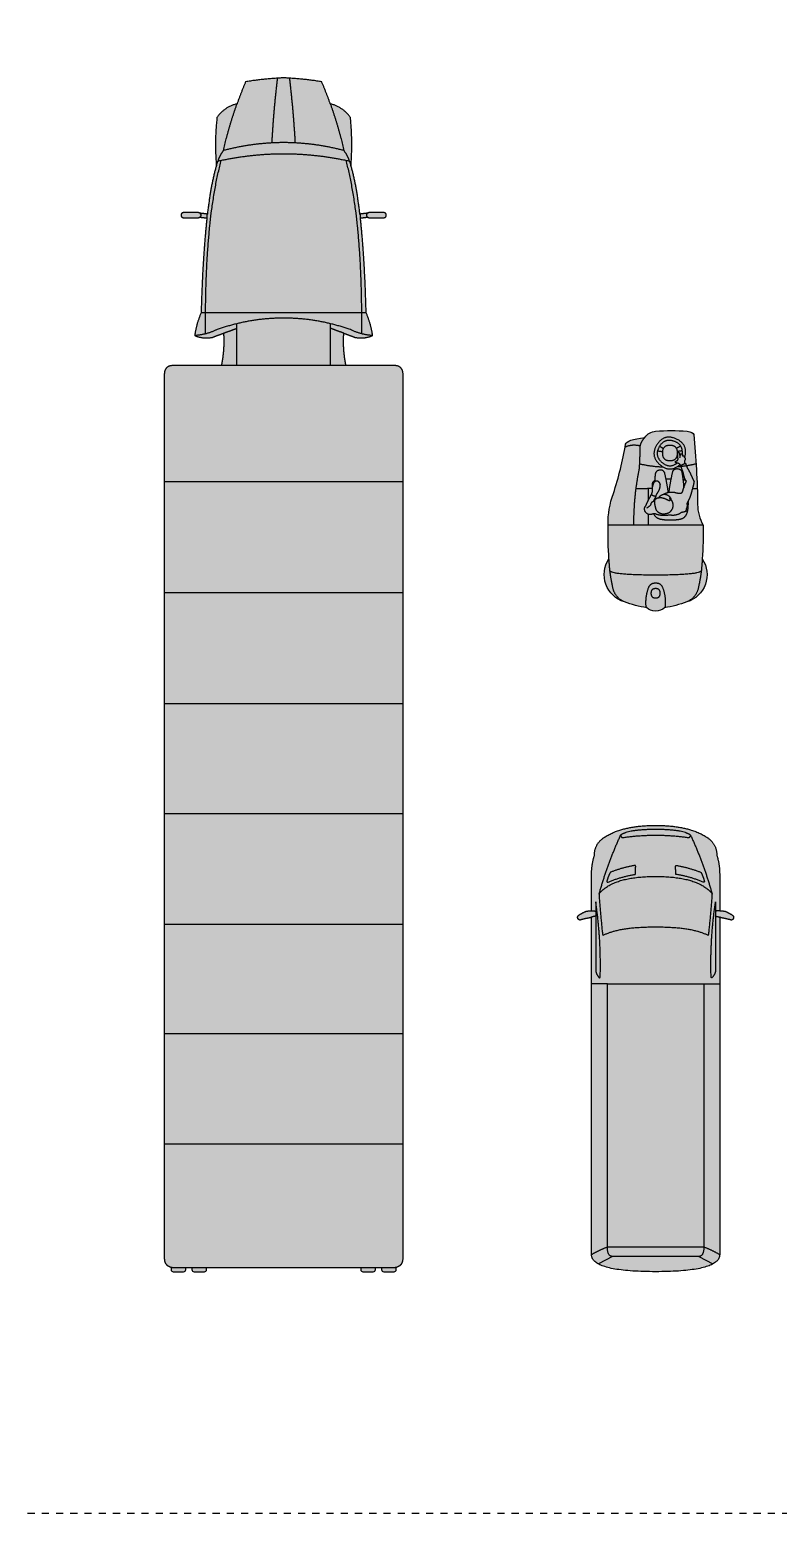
# Model space of a CAD drawing. Header units: metres. Extents: x -17 to 580, y -130 to 19.
# Drawn here: x 298.68 to 309.2, y -57.03 to -36.19 of the extents above; entities that cross this region are included whole.
import ezdxf

# ---------------------------------------------------------------- set-up
doc = ezdxf.new("R2010")
doc.units = ezdxf.units.M
for name, pattern in [('Dash Line_3', [0.002905, 0.001937, -0.000968375]), ('Style Black Lines_4', [0]), ('Style Border  Fill_3', [0])]:
    doc.linetypes.add(name, pattern=pattern)
for name, color, linetype, true_color in [('Furniture', 7, 'Continuous', 0x7a8bf7), ('Imported blocks', 7, 'Continuous', 0x7a8bf7), ('Page Layout', 7, 'Continuous', 0xe0e0e0)]:
    doc.layers.add(name, color=color, linetype=linetype, true_color=true_color)

# ---------------------------------------------------------------- blocks, each defined once
blk = doc.blocks.new('Cargo truck S')
at = {"layer": 'Imported blocks', "transparency": 33554483}
h = blk.add_hatch(color=256, dxfattribs=at)
edge = h.paths.add_edge_path(flags=0)
edge.add_spline(control_points=[(6.826, 0.306), (6.826, 0.208), (6.921, 0.184)], knot_values=[0, 0, 0, 1, 1, 1], degree=2, periodic=0)
edge.add_line((6.921, 0.184), (6.921, 0.151))
edge.add_arc((6.952, 0.151), 0.0313, 180, 270)
edge.add_line((6.952, 0.12), (7.096, 0.12))
edge.add_arc((7.096, 0.151), 0.0313, 270, 360)
edge.add_line((7.127, 0.151), (7.127, 0.18))
edge.add_line((7.127, 0.18), (7.214, 0.18))
edge.add_line((7.214, 0.18), (7.214, 0.151))
edge.add_arc((7.245, 0.151), 0.0313, 180, 270)
edge.add_line((7.245, 0.12), (7.389, 0.12))
edge.add_arc((7.389, 0.151), 0.0313, 270, 360)
edge.add_line((7.421, 0.151), (7.421, 0.18))
edge.add_line((7.421, 0.18), (9.585, 0.18))
edge.add_line((9.585, 0.18), (9.585, 0.151))
edge.add_arc((9.616, 0.151), 0.0313, 180, 270)
edge.add_line((9.616, 0.12), (9.76, 0.12))
edge.add_arc((9.76, 0.151), 0.0313, 270, 360)
edge.add_line((9.792, 0.151), (9.792, 0.18))
edge.add_line((9.792, 0.18), (9.878, 0.18))
edge.add_line((9.878, 0.18), (9.878, 0.151))
edge.add_arc((9.909, 0.151), 0.0313, 180, 270)
edge.add_line((9.909, 0.12), (10.053, 0.12))
edge.add_arc((10.053, 0.151), 0.0313, 270, 360)
edge.add_line((10.085, 0.151), (10.085, 0.184))
edge.add_spline(control_points=[(10.085, 0.184), (10.18, 0.208), (10.18, 0.306)], knot_values=[0, 0, 0, 1, 1, 1], degree=2, periodic=0)
edge.add_spline(control_points=[(10.18, 0.306), (10.18, 6.513), (10.18, 12.72)], knot_values=[0, 0, 0, 1, 1, 1], degree=2, periodic=0)
edge.add_spline(control_points=[(10.18, 12.72), (10.18, 12.846), (10.054, 12.846)], knot_values=[0, 0, 0, 1, 1, 1], degree=2, periodic=0)
edge.add_spline(control_points=[(10.054, 12.846), (9.716, 12.846), (9.379, 12.846)], knot_values=[0, 0, 0, 1, 1, 1], degree=2, periodic=0)
edge.add_spline(control_points=[(9.379, 12.846), (9.332, 13.071), (9.348, 13.3)], knot_values=[0, 0, 0, 1, 1, 1], degree=2, periodic=0)
edge.add_spline(control_points=[(9.348, 13.3), (9.425, 13.272), (9.503, 13.242)], knot_values=[0, 0, 0, 1, 1, 1], degree=2, periodic=0)
edge.add_spline(control_points=[(9.503, 13.242), (9.632, 13.216), (9.753, 13.268)], knot_values=[0, 0, 0, 1, 1, 1], degree=2, periodic=0)
edge.add_spline(control_points=[(9.753, 13.268), (9.729, 13.433), (9.662, 13.586)], knot_values=[0, 0, 0, 1, 1, 1], degree=2, periodic=0)
edge.add_spline(control_points=[(9.662, 13.586), (9.64, 14.383), (9.581, 14.919)], knot_values=[0, 0, 0, 1, 1, 1], degree=2, periodic=0)
edge.add_spline(control_points=[(9.581, 14.919), (9.631, 14.924), (9.682, 14.93)], knot_values=[0, 0, 0, 1, 1, 1], degree=2, periodic=0)
edge.add_spline(control_points=[(9.682, 14.93), (9.696, 14.921), (9.715, 14.921)], knot_values=[0, 0, 0, 1, 1, 1], degree=2, periodic=0)
edge.add_line((9.715, 14.921), (9.896, 14.921))
edge.add_spline(control_points=[(9.896, 14.921), (9.945, 14.921), (9.945, 14.958)], knot_values=[0, 0, 0, 1, 1, 1], degree=2, periodic=0)
edge.add_spline(control_points=[(9.945, 14.958), (9.945, 14.995), (9.896, 14.995)], knot_values=[0, 0, 0, 1, 1, 1], degree=2, periodic=0)
edge.add_spline(control_points=[(9.896, 14.995), (9.805, 14.995), (9.715, 14.995)], knot_values=[0, 0, 0, 1, 1, 1], degree=2, periodic=0)
edge.add_spline(control_points=[(9.715, 14.995), (9.696, 14.995), (9.682, 14.986)], knot_values=[0, 0, 0, 1, 1, 1], degree=2, periodic=0)
edge.add_spline(control_points=[(9.682, 14.986), (9.628, 14.98), (9.574, 14.973)], knot_values=[0, 0, 0, 1, 1, 1], degree=2, periodic=0)
edge.add_spline(control_points=[(9.574, 14.973), (9.524, 15.402), (9.448, 15.652)], knot_values=[0, 0, 0, 1, 1, 1], degree=2, periodic=0)
edge.add_spline(control_points=[(9.448, 15.652), (9.476, 15.992), (9.44, 16.331)], knot_values=[0, 0, 0, 1, 1, 1], degree=2, periodic=0)
edge.add_spline(control_points=[(9.44, 16.331), (9.334, 16.478), (9.158, 16.522)], knot_values=[0, 0, 0, 1, 1, 1], degree=2, periodic=0)
edge.add_spline(control_points=[(9.158, 16.522), (9.102, 16.678), (9.037, 16.832)], knot_values=[0, 0, 0, 1, 1, 1], degree=2, periodic=0)
edge.add_spline(control_points=[(9.037, 16.832), (8.772, 16.875), (8.503, 16.886)], knot_values=[0, 0, 0, 1, 1, 1], degree=2, periodic=0)
edge.add_spline(control_points=[(8.503, 16.886), (8.234, 16.875), (7.968, 16.832)], knot_values=[0, 0, 0, 1, 1, 1], degree=2, periodic=0)
edge.add_spline(control_points=[(7.968, 16.832), (7.904, 16.678), (7.848, 16.522)], knot_values=[0, 0, 0, 1, 1, 1], degree=2, periodic=0)
edge.add_spline(control_points=[(7.848, 16.522), (7.671, 16.478), (7.566, 16.331)], knot_values=[0, 0, 0, 1, 1, 1], degree=2, periodic=0)
edge.add_spline(control_points=[(7.566, 16.331), (7.529, 15.992), (7.557, 15.652)], knot_values=[0, 0, 0, 1, 1, 1], degree=2, periodic=0)
edge.add_spline(control_points=[(7.557, 15.652), (7.482, 15.402), (7.431, 14.973)], knot_values=[0, 0, 0, 1, 1, 1], degree=2, periodic=0)
edge.add_spline(control_points=[(7.431, 14.973), (7.377, 14.98), (7.323, 14.986)], knot_values=[0, 0, 0, 1, 1, 1], degree=2, periodic=0)
edge.add_spline(control_points=[(7.323, 14.986), (7.309, 14.995), (7.291, 14.995)], knot_values=[0, 0, 0, 1, 1, 1], degree=2, periodic=0)
edge.add_spline(control_points=[(7.291, 14.995), (7.2, 14.995), (7.11, 14.995)], knot_values=[0, 0, 0, 1, 1, 1], degree=2, periodic=0)
edge.add_spline(control_points=[(7.11, 14.995), (7.061, 14.995), (7.061, 14.958)], knot_values=[0, 0, 0, 1, 1, 1], degree=2, periodic=0)
edge.add_spline(control_points=[(7.061, 14.958), (7.061, 14.921), (7.11, 14.921)], knot_values=[0, 0, 0, 1, 1, 1], degree=2, periodic=0)
edge.add_spline(control_points=[(7.11, 14.921), (7.2, 14.921), (7.291, 14.921)], knot_values=[0, 0, 0, 1, 1, 1], degree=2, periodic=0)
edge.add_spline(control_points=[(7.291, 14.921), (7.309, 14.921), (7.323, 14.93)], knot_values=[0, 0, 0, 1, 1, 1], degree=2, periodic=0)
edge.add_spline(control_points=[(7.323, 14.93), (7.374, 14.924), (7.425, 14.919)], knot_values=[0, 0, 0, 1, 1, 1], degree=2, periodic=0)
edge.add_spline(control_points=[(7.425, 14.919), (7.365, 14.383), (7.343, 13.586)], knot_values=[0, 0, 0, 1, 1, 1], degree=2, periodic=0)
edge.add_spline(control_points=[(7.343, 13.586), (7.276, 13.433), (7.253, 13.268)], knot_values=[0, 0, 0, 1, 1, 1], degree=2, periodic=0)
edge.add_spline(control_points=[(7.253, 13.268), (7.374, 13.216), (7.503, 13.242)], knot_values=[0, 0, 0, 1, 1, 1], degree=2, periodic=0)
edge.add_spline(control_points=[(7.503, 13.242), (7.58, 13.272), (7.658, 13.3)], knot_values=[0, 0, 0, 1, 1, 1], degree=2, periodic=0)
edge.add_spline(control_points=[(7.658, 13.3), (7.673, 13.071), (7.627, 12.846)], knot_values=[0, 0, 0, 1, 1, 1], degree=2, periodic=0)
edge.add_spline(control_points=[(7.627, 12.846), (7.289, 12.846), (6.952, 12.846)], knot_values=[0, 0, 0, 1, 1, 1], degree=2, periodic=0)
edge.add_spline(control_points=[(6.952, 12.846), (6.826, 12.846), (6.826, 12.72)], knot_values=[0, 0, 0, 1, 1, 1], degree=2, periodic=0)
edge.add_spline(control_points=[(6.826, 12.72), (6.826, 6.513), (6.826, 0.306)], knot_values=[0, 0, 0, 1, 1, 1], degree=2, periodic=0)
at = {"layer": 'Imported blocks', "linetype": 'Style Border  Fill_3'}
blk.add_lwpolyline([(9.715, 14.921), (9.896, 14.921)], dxfattribs=at)
at = {"layer": 'Imported blocks', "linetype": 'Style Black Lines_4'}
for points in [[(7.845, 12.846), (7.845, 13.434)], [(9.16, 12.846), (9.16, 13.434)]]:
    blk.add_lwpolyline(points, dxfattribs=at)
at = {"layer": 'Imported blocks', "linetype": 'Style Border  Fill_3'}
blk.add_lwpolyline([(6.921, 0.184), (6.921, 0.151, 0.414214), (6.952, 0.12), (7.096, 0.12, 0.414214), (7.127, 0.151), (7.127, 0.18), (7.214, 0.18), (7.214, 0.151, 0.414214), (7.245, 0.12), (7.389, 0.12, 0.414214), (7.421, 0.151), (7.421, 0.18), (9.585, 0.18), (9.585, 0.151, 0.414214), (9.616, 0.12), (9.76, 0.12, 0.414214), (9.792, 0.151), (9.792, 0.18), (9.878, 0.18), (9.878, 0.151, 0.414214), (9.909, 0.12), (10.053, 0.12, 0.414214), (10.085, 0.151), (10.085, 0.184)], format="xyb", dxfattribs=at)
at = {"layer": 'Imported blocks'}
for points in [[(8.503, 16.886), (8.234, 16.875), (7.968, 16.832)], [(8.339, 15.972), (8.364, 16.428), (8.418, 16.881)], [(9.037, 16.832), (8.772, 16.875), (8.503, 16.886)], [(8.667, 15.972), (8.642, 16.428), (8.587, 16.881)], [(7.968, 16.832), (7.904, 16.678), (7.848, 16.522)], [(9.158, 16.522), (9.102, 16.678), (9.037, 16.832)], [(7.848, 16.522), (7.671, 16.478), (7.566, 16.331)], [(7.656, 15.866), (7.733, 16.199), (7.848, 16.522)], [(9.44, 16.331), (9.334, 16.478), (9.158, 16.522)], [(9.158, 16.522), (9.273, 16.199), (9.349, 15.866)], [(7.566, 16.331), (7.529, 15.992), (7.557, 15.652)], [(9.448, 15.652), (9.476, 15.992), (9.44, 16.331)], [(7.656, 15.866), (7.605, 15.798), (7.579, 15.718)], [(8.503, 15.977), (8.073, 15.975), (7.656, 15.866)], [(9.349, 15.866), (8.933, 15.975), (8.503, 15.977)], [(9.427, 15.718), (9.4, 15.798), (9.349, 15.866)], [(7.406, 13.291), (7.391, 14.847), (7.626, 15.728)], [(7.557, 15.652), (7.482, 15.402), (7.431, 14.973)], [(7.557, 15.652), (7.568, 15.687), (7.579, 15.718)], [(7.579, 15.718), (8.035, 15.82), (8.503, 15.821)], [(8.503, 15.821), (8.97, 15.82), (9.427, 15.718)], [(9.599, 13.291), (9.615, 14.847), (9.38, 15.728)], [(9.427, 15.718), (9.438, 15.687), (9.448, 15.652)], [(9.574, 14.973), (9.524, 15.402), (9.448, 15.652)], [(7.11, 14.995), (7.061, 14.995), (7.061, 14.958)], [(7.061, 14.958), (7.061, 14.921), (7.11, 14.921)], [(7.291, 14.995), (7.2, 14.995), (7.11, 14.995)], [(7.11, 14.921), (7.2, 14.921), (7.291, 14.921)], [(7.323, 14.986), (7.309, 14.995), (7.291, 14.995)], [(7.291, 14.921), (7.309, 14.921), (7.323, 14.93)], [(7.323, 14.986), (7.34, 14.975), (7.34, 14.958)], [(7.431, 14.973), (7.377, 14.98), (7.323, 14.986)], [(7.34, 14.958), (7.34, 14.941), (7.323, 14.93)], [(7.323, 14.93), (7.374, 14.924), (7.425, 14.919)], [(7.425, 14.919), (7.365, 14.383), (7.343, 13.586)], [(7.425, 14.919), (7.428, 14.946), (7.431, 14.973)], [(9.682, 14.986), (9.628, 14.98), (9.574, 14.973)], [(9.574, 14.973), (9.578, 14.946), (9.581, 14.919)], [(9.581, 14.919), (9.631, 14.924), (9.682, 14.93)], [(9.662, 13.586), (9.64, 14.383), (9.581, 14.919)], [(9.682, 14.986), (9.665, 14.975), (9.665, 14.958)], [(9.665, 14.958), (9.665, 14.941), (9.682, 14.93)], [(9.715, 14.995), (9.696, 14.995), (9.682, 14.986)], [(9.682, 14.93), (9.696, 14.921), (9.715, 14.921)], [(9.896, 14.995), (9.805, 14.995), (9.715, 14.995)], [(9.945, 14.958), (9.945, 14.995), (9.896, 14.995)], [(9.896, 14.921), (9.945, 14.921), (9.945, 14.958)], [(7.343, 13.586), (7.276, 13.433), (7.253, 13.268)], [(9.662, 13.586), (8.503, 13.586), (7.343, 13.586)], [(9.753, 13.268), (9.729, 13.433), (9.662, 13.586)], [(7.552, 13.345), (7.41, 13.276), (7.253, 13.268)], [(8.503, 13.512), (8.013, 13.512), (7.552, 13.345)], [(7.658, 13.3), (7.735, 13.329), (7.813, 13.357)], [(7.813, 13.357), (7.829, 13.363), (7.845, 13.369)], [(9.454, 13.345), (8.993, 13.512), (8.503, 13.512)], [(9.192, 13.357), (9.176, 13.363), (9.16, 13.369)], [(9.348, 13.3), (9.27, 13.329), (9.192, 13.357)], [(9.753, 13.268), (9.595, 13.276), (9.454, 13.345)], [(7.253, 13.268), (7.374, 13.216), (7.503, 13.242)], [(7.503, 13.242), (7.58, 13.272), (7.658, 13.3)], [(7.658, 13.3), (7.673, 13.071), (7.627, 12.846)], [(9.379, 12.846), (9.332, 13.071), (9.348, 13.3)], [(9.348, 13.3), (9.425, 13.272), (9.503, 13.242)], [(9.503, 13.242), (9.632, 13.216), (9.753, 13.268)], [(6.952, 12.846), (6.826, 12.846), (6.826, 12.72)], [(6.826, 12.72), (6.826, 6.513), (6.826, 0.306)], [(7.627, 12.846), (7.289, 12.846), (6.952, 12.846)], [(9.379, 12.846), (8.503, 12.846), (7.627, 12.846)], [(10.054, 12.846), (9.716, 12.846), (9.379, 12.846)], [(10.18, 12.72), (10.18, 12.846), (10.054, 12.846)], [(10.18, 0.306), (10.18, 6.513), (10.18, 12.72)], [(6.826, 11.217), (8.503, 11.217), (10.18, 11.217)], [(6.826, 9.659), (8.503, 9.659), (10.18, 9.659)], [(10.18, 8.094), (8.503, 8.094), (6.826, 8.094)], [(10.18, 6.549), (8.503, 6.549), (6.826, 6.549)], [(10.18, 4.998), (8.503, 4.998), (6.826, 4.998)], [(10.18, 3.46), (8.503, 3.46), (6.826, 3.46)], [(10.18, 1.909), (8.503, 1.909), (6.826, 1.909)], [(6.826, 0.306), (6.826, 0.208), (6.921, 0.184)], [(10.085, 0.184), (10.18, 0.208), (10.18, 0.306)], [(6.921, 0.184), (6.936, 0.18), (6.952, 0.18)], [(6.952, 0.18), (7.04, 0.18), (7.127, 0.18)], [(7.214, 0.18), (7.317, 0.18), (7.421, 0.18)], [(9.585, 0.18), (9.688, 0.18), (9.792, 0.18)], [(9.878, 0.18), (9.966, 0.18), (10.054, 0.18)], [(10.054, 0.18), (10.069, 0.18), (10.085, 0.184)]]:
    blk.add_open_spline(points, degree=2, dxfattribs=at)
blk = doc.blocks.new('Store keeper')
at = {"layer": 'Imported blocks', "transparency": 33554483}
h = blk.add_hatch(color=256, dxfattribs=at)
edge = h.paths.add_edge_path(flags=0)
edge.add_spline(control_points=[(0.249, 1.826), (0.286, 1.949), (0.375, 2.042), (0.496, 2.086)], knot_values=[0, 0, 0, 0, 1, 1, 1, 1], degree=3, periodic=0)
edge.add_spline(control_points=[(0.496, 2.086), (0.616, 2.129), (0.744, 2.114), (0.851, 2.043)], knot_values=[0, 0, 0, 0, 1, 1, 1, 1], degree=3, periodic=0)
edge.add_spline(control_points=[(0.851, 2.043), (1.009, 2.054), (1.168, 2.058), (1.327, 2.055)], knot_values=[0, 0, 0, 0, 1, 1, 1, 1], degree=3, periodic=0)
edge.add_spline(control_points=[(1.327, 2.055), (1.479, 2.058), (1.629, 2.033), (1.771, 1.981)], knot_values=[0, 0, 0, 0, 1, 1, 1, 1], degree=3, periodic=0)
edge.add_spline(control_points=[(1.771, 1.981), (1.997, 1.906), (2.228, 1.849), (2.463, 1.81)], knot_values=[0, 0, 0, 0, 1, 1, 1, 1], degree=3, periodic=0)
edge.add_spline(control_points=[(2.463, 1.81), (2.505, 1.802), (2.537, 1.709), (2.558, 1.537)], knot_values=[0, 0, 0, 0, 1, 1, 1, 1], degree=3, periodic=0)
edge.add_spline(control_points=[(2.558, 1.537), (2.61, 1.503), (2.641, 1.449), (2.644, 1.387)], knot_values=[0, 0, 0, 0, 1, 1, 1, 1], degree=3, periodic=0)
edge.add_spline(control_points=[(2.644, 1.387), (2.659, 1.24), (2.659, 1.093), (2.644, 0.946)], knot_values=[0, 0, 0, 0, 1, 1, 1, 1], degree=3, periodic=0)
edge.add_spline(control_points=[(2.644, 0.946), (2.637, 0.891), (2.622, 0.859), (2.6, 0.853)], knot_values=[0, 0, 0, 0, 1, 1, 1, 1], degree=3, periodic=0)
edge.add_spline(control_points=[(2.6, 0.853), (2.273, 0.821), (1.944, 0.802), (1.615, 0.797)], knot_values=[0, 0, 0, 0, 1, 1, 1, 1], degree=3, periodic=0)
edge.add_spline(control_points=[(1.615, 0.797), (1.513, 0.798), (1.415, 0.771), (1.327, 0.719)], knot_values=[0, 0, 0, 0, 1, 1, 1, 1], degree=3, periodic=0)
edge.add_spline(control_points=[(1.327, 0.719), (1.168, 0.717), (1.009, 0.721), (0.851, 0.732)], knot_values=[0, 0, 0, 0, 1, 1, 1, 1], degree=3, periodic=0)
edge.add_spline(control_points=[(0.851, 0.732), (0.744, 0.661), (0.616, 0.645), (0.496, 0.689)], knot_values=[0, 0, 0, 0, 1, 1, 1, 1], degree=3, periodic=0)
edge.add_spline(control_points=[(0.496, 0.689), (0.375, 0.733), (0.286, 0.826), (0.249, 0.949)], knot_values=[0, 0, 0, 0, 1, 1, 1, 1], degree=3, periodic=0)
edge.add_spline(control_points=[(0.249, 0.949), (0.21, 1.05), (0.181, 1.155), (0.166, 1.263)], knot_values=[0, 0, 0, 0, 1, 1, 1, 1], degree=3, periodic=0)
edge.add_spline(control_points=[(0.166, 1.263), (0.135, 1.293), (0.12, 1.335), (0.12, 1.387)], knot_values=[0, 0, 0, 0, 1, 1, 1, 1], degree=3, periodic=0)
edge.add_spline(control_points=[(0.12, 1.387), (0.12, 1.44), (0.135, 1.482), (0.166, 1.512)], knot_values=[0, 0, 0, 0, 1, 1, 1, 1], degree=3, periodic=0)
edge.add_spline(control_points=[(0.166, 1.512), (0.181, 1.619), (0.21, 1.725), (0.249, 1.826)], knot_values=[0, 0, 0, 0, 1, 1, 1, 1], degree=3, periodic=0)
at = {"layer": 'Imported blocks'}
for points, degree in [([(0.249, 1.826), (0.286, 1.949), (0.375, 2.042), (0.496, 2.086)], 3), ([(0.496, 2.086), (0.616, 2.129), (0.744, 2.114), (0.851, 2.043)], 3), ([(0.249, 1.826), (0.3, 1.946), (0.425, 1.983)], 2), ([(0.425, 1.983), (0.552, 2.012), (0.68, 2.029)], 2), ([(0.624, 1.387), (0.624, 1.957), (0.68, 2.029)], 2), ([(0.68, 2.029), (0.765, 2.037), (0.851, 2.043)], 2), ([(0.851, 2.043), (1.009, 2.054), (1.168, 2.058), (1.327, 2.055)], 3), ([(1.327, 2.055), (1.479, 2.058), (1.629, 2.033), (1.771, 1.981)], 3), ([(1.327, 0.719), (1.327, 1.387), (1.327, 2.055)], 2), ([(1.771, 1.981), (1.997, 1.906), (2.228, 1.849), (2.463, 1.81)], 3), ([(0.166, 1.512), (0.181, 1.619), (0.21, 1.725), (0.249, 1.826)], 3), ([(2.115, 1.619), (1.725, 1.701), (1.327, 1.697)], 2), ([(2.425, 1.817), (2.469, 1.715), (2.442, 1.607)], 2), ([(2.463, 1.81), (2.505, 1.802), (2.537, 1.709), (2.558, 1.537)], 3), ([(0.12, 1.387), (0.12, 1.44), (0.135, 1.482), (0.166, 1.512)], 3), ([(0.183, 1.526), (0.174, 1.519), (0.166, 1.512)], 2), ([(0.456, 1.486), (0.324, 1.538), (0.183, 1.526)], 2), ([(0.511, 1.387), (0.511, 1.459), (0.456, 1.486)], 2), ([(1.479, 1.491), (1.403, 1.491), (1.327, 1.491)], 2), ([(1.483, 1.428), (1.471, 1.458), (1.478, 1.49)], 2), ([(1.478, 1.49), (1.491, 1.52), (1.52, 1.536)], 2), ([(1.52, 1.536), (1.554, 1.548), (1.58, 1.539)], 2), ([(1.569, 1.511), (1.587, 1.479), (1.614, 1.453)], 2), ([(1.58, 1.539), (1.599, 1.52), (1.625, 1.514)], 2), ([(1.625, 1.514), (1.659, 1.497), (1.683, 1.487)], 2), ([(1.843, 1.491), (1.758, 1.491), (1.673, 1.491)], 2), ([(1.683, 1.487), (1.716, 1.466), (1.752, 1.45)], 2), ([(1.84, 1.666), (1.84, 1.654), (1.84, 1.642)], 2), ([(1.84, 1.642), (1.843, 1.537), (1.844, 1.433)], 2), ([(2.442, 1.607), (2.278, 1.611), (2.115, 1.619)], 2), ([(2.189, 1.616), (2.15, 1.45), (2.144, 1.28)], 2), ([(2.558, 1.537), (2.51, 1.588), (2.442, 1.607)], 2), ([(2.558, 1.537), (2.61, 1.503), (2.641, 1.449), (2.644, 1.387)], 3), ([(0.166, 1.263), (0.135, 1.293), (0.12, 1.335), (0.12, 1.387)], 3), ([(0.249, 0.949), (0.21, 1.05), (0.181, 1.155), (0.166, 1.263)], 3), ([(0.166, 1.263), (0.174, 1.256), (0.183, 1.249)], 2), ([(0.183, 1.249), (0.324, 1.237), (0.456, 1.289)], 2), ([(0.37, 1.453), (0.304, 1.453), (0.304, 1.387)], 2), ([(0.304, 1.387), (0.304, 1.322), (0.37, 1.322)], 2), ([(0.435, 1.387), (0.435, 1.453), (0.37, 1.453)], 2), ([(0.37, 1.322), (0.435, 1.322), (0.435, 1.387)], 2), ([(0.456, 1.289), (0.511, 1.315), (0.511, 1.387)], 2), ([(0.68, 0.746), (0.624, 0.818), (0.624, 1.387)], 2), ([(1.394, 1.183), (1.394, 1.248), (1.406, 1.312)], 2), ([(1.406, 1.312), (1.418, 1.384), (1.485, 1.412)], 2), ([(1.468, 1.192), (1.45, 1.285), (1.477, 1.375)], 2), ([(1.477, 1.375), (1.489, 1.4), (1.483, 1.428)], 2), ([(1.533, 1.377), (1.493, 1.343), (1.486, 1.292)], 2), ([(1.486, 1.292), (1.481, 1.237), (1.509, 1.189)], 2), ([(1.644, 1.404), (1.586, 1.4), (1.533, 1.377)], 2), ([(1.614, 1.453), (1.616, 1.452), (1.619, 1.451)], 2), ([(1.619, 1.451), (1.649, 1.448), (1.662, 1.42)], 2), ([(1.668, 1.401), (1.656, 1.405), (1.644, 1.404)], 2), ([(1.728, 1.384), (1.692, 1.405), (1.662, 1.42)], 2), ([(1.662, 1.42), (1.667, 1.411), (1.668, 1.401)], 2), ([(1.668, 1.401), (1.701, 1.39), (1.711, 1.356)], 2), ([(1.673, 1.21), (1.71, 1.27), (1.711, 1.34)], 2), ([(1.76, 1.258), (1.752, 1.191), (1.687, 1.172)], 2), ([(1.711, 1.356), (1.711, 1.348), (1.711, 1.34)], 2), ([(1.711, 1.34), (1.731, 1.332), (1.744, 1.314)], 2), ([(1.729, 1.391), (1.728, 1.387), (1.728, 1.384)], 2), ([(1.729, 1.391), (1.734, 1.418), (1.751, 1.448)], 2), ([(1.782, 1.362), (1.757, 1.379), (1.729, 1.391)], 2), ([(1.744, 1.314), (1.757, 1.297), (1.76, 1.275)], 2), ([(1.752, 1.45), (1.752, 1.449), (1.751, 1.448)], 2), ([(1.751, 1.448), (1.775, 1.439), (1.8, 1.43)], 2), ([(1.76, 1.275), (1.761, 1.266), (1.76, 1.258)], 2), ([(1.76, 1.275), (1.802, 1.203), (1.788, 1.12)], 2), ([(1.832, 1.337), (1.805, 1.346), (1.782, 1.362)], 2), ([(1.786, 1.209), (1.923, 1.228), (2.061, 1.26)], 2), ([(1.794, 1.432), (1.842, 1.433), (1.891, 1.433)], 2), ([(1.8, 1.43), (1.87, 1.441), (1.937, 1.402)], 2), ([(1.846, 1.333), (1.839, 1.335), (1.832, 1.337)], 2), ([(1.898, 1.326), (1.871, 1.326), (1.846, 1.333)], 2), ([(1.891, 1.433), (1.93, 1.434), (1.954, 1.401)], 2), ([(1.948, 1.36), (1.937, 1.337), (1.898, 1.326)], 2), ([(1.937, 1.402), (1.955, 1.377), (1.948, 1.36)], 2), ([(2.029, 1.394), (1.983, 1.4), (1.937, 1.402)], 2), ([(2.097, 1.339), (2.085, 1.393), (2.029, 1.394)], 2), ([(2.061, 1.26), (2.11, 1.285), (2.097, 1.339)], 2), ([(2.177, 1.329), (2.053, 1.187), (2.176, 1.044)], 2), ([(2.211, 1.303), (2.116, 1.199), (2.198, 1.085)], 2), ([(2.458, 1.367), (2.301, 1.47), (2.177, 1.329)], 2), ([(2.427, 1.336), (2.306, 1.408), (2.211, 1.303)], 2), ([(2.34, 1.293), (2.232, 1.293), (2.232, 1.186)], 2), ([(2.447, 1.186), (2.447, 1.293), (2.34, 1.293)], 2), ([(2.368, 1.358), (2.368, 1.324), (2.357, 1.292)], 2), ([(2.437, 1.33), (2.415, 1.304), (2.404, 1.272)], 2), ([(2.505, 1.131), (2.549, 1.265), (2.427, 1.336)], 2), ([(2.535, 1.093), (2.616, 1.264), (2.458, 1.367)], 2), ([(2.644, 1.387), (2.659, 1.24), (2.659, 1.093), (2.644, 0.946)], 3), ([(1.405, 1.053), (1.394, 1.117), (1.394, 1.183)], 2), ([(1.502, 0.947), (1.42, 0.969), (1.405, 1.053)], 2), ([(1.506, 1.022), (1.449, 1.099), (1.468, 1.192)], 2), ([(1.509, 1.189), (1.539, 1.15), (1.588, 1.142)], 2), ([(1.588, 1.142), (1.644, 1.135), (1.687, 1.172)], 2), ([(1.669, 1.187), (1.668, 1.199), (1.673, 1.21)], 2), ([(1.7, 1.191), (1.685, 1.184), (1.669, 1.187)], 2), ([(1.687, 1.172), (1.695, 1.181), (1.7, 1.191)], 2), ([(1.775, 1.053), (1.769, 1.025), (1.793, 1.009)], 2), ([(1.788, 1.12), (1.776, 1.088), (1.775, 1.053)], 2), ([(1.787, 1.2), (1.931, 1.179), (2.074, 1.148)], 2), ([(1.975, 1.241), (1.976, 1.211), (1.976, 1.181)], 2), ([(1.976, 1.181), (1.976, 1.175), (1.976, 1.168)], 2), ([(2.119, 1.077), (2.113, 1.023), (2.059, 1.017)], 2), ([(2.074, 1.148), (2.125, 1.131), (2.119, 1.077)], 2), ([(2.148, 1.085), (2.158, 0.951), (2.189, 0.82)], 2), ([(2.163, 1.033), (2.198, 1.057), (2.2, 1.1)], 2), ([(2.2, 1.1), (2.203, 1.11), (2.214, 1.109)], 2), ([(2.214, 1.109), (2.225, 1.109), (2.227, 1.098)], 2), ([(2.227, 1.098), (2.228, 1.086), (2.237, 1.078)], 2), ([(2.232, 1.186), (2.232, 1.079), (2.34, 1.079)], 2), ([(2.237, 1.078), (2.246, 1.071), (2.258, 1.072)], 2), ([(2.258, 1.072), (2.296, 1.078), (2.334, 1.076)], 2), ([(2.274, 0.98), (2.454, 0.923), (2.535, 1.093)], 2), ([(2.335, 1.052), (2.305, 1.05), (2.274, 1.046)], 2), ([(2.274, 1.046), (2.298, 1.043), (2.321, 1.036)], 2), ([(2.32, 1.013), (2.46, 0.998), (2.505, 1.131)], 2), ([(2.334, 1.076), (2.346, 1.077), (2.346, 1.065)], 2), ([(2.346, 1.065), (2.347, 1.053), (2.335, 1.052)], 2), ([(2.34, 1.079), (2.447, 1.079), (2.447, 1.186)], 2), ([(2.368, 1.015), (2.368, 1.048), (2.357, 1.08)], 2), ([(2.437, 1.042), (2.415, 1.068), (2.404, 1.101)], 2), ([(0.496, 0.689), (0.375, 0.733), (0.286, 0.826), (0.249, 0.949)], 3), ([(0.425, 0.792), (0.3, 0.829), (0.249, 0.949)], 2), ([(1.565, 0.936), (1.533, 0.938), (1.502, 0.947)], 2), ([(1.521, 0.96), (1.505, 0.989), (1.506, 1.022)], 2), ([(1.57, 0.951), (1.547, 0.964), (1.521, 0.96)], 2), ([(1.605, 0.935), (1.585, 0.935), (1.565, 0.936)], 2), ([(1.668, 0.929), (1.613, 0.923), (1.57, 0.951)], 2), ([(1.632, 0.949), (1.594, 0.941), (1.57, 0.951)], 2), ([(2.6, 0.853), (2.273, 0.821), (1.944, 0.802), (1.615, 0.797)], 3), ([(1.668, 0.929), (1.65, 0.938), (1.632, 0.949)], 2), ([(1.81, 0.879), (1.736, 0.894), (1.668, 0.929)], 2), ([(1.793, 1.009), (1.801, 1.007), (1.809, 1.005)], 2), ([(1.809, 1.005), (1.878, 0.987), (1.941, 0.956)], 2), ([(1.938, 0.847), (1.873, 0.859), (1.81, 0.879)], 2), ([(1.842, 0.87), (1.841, 0.839), (1.84, 0.809)], 2), ([(2.059, 1.017), (1.956, 1), (1.851, 0.992)], 2), ([(2.09, 0.919), (2.011, 0.881), (1.938, 0.847)], 2), ([(1.941, 0.956), (1.996, 0.99), (2.058, 0.998)], 2), ([(1.966, 0.991), (1.963, 0.976), (1.955, 0.964)], 2), ([(1.967, 1.004), (1.967, 0.997), (1.966, 0.991)], 2), ([(2.058, 0.998), (2.11, 1.016), (2.161, 1.036)], 2), ([(2.195, 0.967), (2.139, 0.951), (2.09, 0.919)], 2), ([(2.161, 1.036), (2.162, 1.035), (2.163, 1.033)], 2), ([(2.193, 0.972), (2.177, 1.002), (2.163, 1.033)], 2), ([(2.232, 0.979), (2.21, 0.988), (2.193, 0.972)], 2), ([(2.193, 0.972), (2.194, 0.969), (2.195, 0.967)], 2), ([(2.285, 0.989), (2.263, 0.961), (2.232, 0.979)], 2), ([(2.297, 0.99), (2.291, 0.986), (2.285, 0.989)], 2), ([(2.301, 1), (2.302, 0.994), (2.297, 0.99)], 2), ([(2.301, 1.01), (2.298, 1.005), (2.301, 1)], 2), ([(2.311, 1.012), (2.305, 1.014), (2.301, 1.01)], 2), ([(2.326, 1.02), (2.322, 1.009), (2.311, 1.012)], 2), ([(2.321, 1.036), (2.33, 1.03), (2.326, 1.02)], 2), ([(2.644, 0.946), (2.637, 0.891), (2.622, 0.859), (2.6, 0.853)], 3), ([(0.68, 0.746), (0.552, 0.763), (0.425, 0.792)], 2), ([(0.851, 0.732), (0.744, 0.661), (0.616, 0.645), (0.496, 0.689)], 3), ([(0.851, 0.732), (0.765, 0.738), (0.68, 0.746)], 2), ([(1.327, 0.719), (1.168, 0.717), (1.009, 0.721), (0.851, 0.732)], 3), ([(1.615, 0.797), (1.513, 0.798), (1.415, 0.771), (1.327, 0.719)], 3), ([(1.84, 0.809), (1.84, 0.806), (1.84, 0.803)], 2)]:
    blk.add_open_spline(points, degree=degree, dxfattribs=at)
blk = doc.blocks.new('Van')
at = {"layer": 'Imported blocks', "transparency": 33554483}
h = blk.add_hatch(color=256, dxfattribs=at)
edge = h.paths.add_edge_path(flags=0)
edge.add_spline(control_points=[(4.154, 0.359), (4.154, 0.12), (3.254, 0.12)], knot_values=[0, 0, 0, 1, 1, 1], degree=2, periodic=0)
edge.add_spline(control_points=[(3.254, 0.12), (2.354, 0.12), (2.354, 0.359)], knot_values=[0, 0, 0, 1, 1, 1], degree=2, periodic=0)
edge.add_spline(control_points=[(2.354, 0.359), (2.354, 2.729), (2.354, 5.099)], knot_values=[0, 0, 0, 1, 1, 1], degree=2, periodic=0)
edge.add_spline(control_points=[(2.354, 5.099), (2.344, 5.095), (2.334, 5.09)], knot_values=[0, 0, 0, 1, 1, 1], degree=2, periodic=0)
edge.add_spline(control_points=[(2.334, 5.09), (2.261, 5.078), (2.189, 5.058)], knot_values=[0, 0, 0, 1, 1, 1], degree=2, periodic=0)
edge.add_spline(control_points=[(2.189, 5.058), (2.167, 5.063), (2.16, 5.085)], knot_values=[0, 0, 0, 1, 1, 1], degree=2, periodic=0)
edge.add_spline(control_points=[(2.16, 5.085), (2.154, 5.107), (2.17, 5.123)], knot_values=[0, 0, 0, 1, 1, 1], degree=2, periodic=0)
edge.add_spline(control_points=[(2.17, 5.123), (2.224, 5.162), (2.287, 5.184)], knot_values=[0, 0, 0, 1, 1, 1], degree=2, periodic=0)
edge.add_spline(control_points=[(2.287, 5.184), (2.32, 5.188), (2.354, 5.188)], knot_values=[0, 0, 0, 1, 1, 1], degree=2, periodic=0)
edge.add_spline(control_points=[(2.354, 5.188), (2.354, 5.445), (2.354, 5.703)], knot_values=[0, 0, 0, 1, 1, 1], degree=2, periodic=0)
edge.add_spline(control_points=[(2.354, 5.703), (2.354, 5.838), (2.394, 5.966)], knot_values=[0, 0, 0, 1, 1, 1], degree=2, periodic=0)
edge.add_spline(control_points=[(2.394, 5.966), (2.394, 6.122), (2.522, 6.212)], knot_values=[0, 0, 0, 1, 1, 1], degree=2, periodic=0)
edge.add_spline(control_points=[(2.522, 6.212), (2.774, 6.388), (3.254, 6.388)], knot_values=[0, 0, 0, 1, 1, 1], degree=2, periodic=0)
edge.add_spline(control_points=[(3.254, 6.388), (3.734, 6.388), (3.987, 6.212)], knot_values=[0, 0, 0, 1, 1, 1], degree=2, periodic=0)
edge.add_spline(control_points=[(3.987, 6.212), (4.114, 6.122), (4.115, 5.966)], knot_values=[0, 0, 0, 1, 1, 1], degree=2, periodic=0)
edge.add_spline(control_points=[(4.115, 5.966), (4.154, 5.838), (4.154, 5.703)], knot_values=[0, 0, 0, 1, 1, 1], degree=2, periodic=0)
edge.add_spline(control_points=[(4.154, 5.703), (4.154, 5.445), (4.154, 5.188)], knot_values=[0, 0, 0, 1, 1, 1], degree=2, periodic=0)
edge.add_spline(control_points=[(4.154, 5.188), (4.188, 5.188), (4.222, 5.184)], knot_values=[0, 0, 0, 1, 1, 1], degree=2, periodic=0)
edge.add_spline(control_points=[(4.222, 5.184), (4.285, 5.162), (4.338, 5.123)], knot_values=[0, 0, 0, 1, 1, 1], degree=2, periodic=0)
edge.add_spline(control_points=[(4.338, 5.123), (4.354, 5.107), (4.348, 5.085)], knot_values=[0, 0, 0, 1, 1, 1], degree=2, periodic=0)
edge.add_spline(control_points=[(4.348, 5.085), (4.342, 5.063), (4.319, 5.058)], knot_values=[0, 0, 0, 1, 1, 1], degree=2, periodic=0)
edge.add_spline(control_points=[(4.319, 5.058), (4.248, 5.078), (4.174, 5.09)], knot_values=[0, 0, 0, 1, 1, 1], degree=2, periodic=0)
edge.add_spline(control_points=[(4.174, 5.09), (4.164, 5.095), (4.154, 5.099)], knot_values=[0, 0, 0, 1, 1, 1], degree=2, periodic=0)
edge.add_spline(control_points=[(4.154, 5.099), (4.154, 2.729), (4.154, 0.359)], knot_values=[0, 0, 0, 1, 1, 1], degree=2, periodic=0)
at = {"layer": 'Imported blocks', "linetype": 'Style Black Lines_4'}
for points in [[(2.412, 5.315), (2.412, 4.367)], [(4.096, 5.315), (4.096, 4.367)], [(2.577, 4.161), (2.354, 4.161)], [(3.931, 4.161), (4.154, 4.161)], [(2.646, 0.335), (2.453, 0.229)], [(3.862, 0.335), (4.056, 0.229)]]:
    blk.add_lwpolyline(points, dxfattribs=at)
at = {"layer": 'Imported blocks'}
for points in [[(2.522, 6.212), (2.774, 6.388), (3.254, 6.388)], [(3.254, 6.33), (2.869, 6.33), (2.763, 6.251)], [(3.254, 6.388), (3.734, 6.388), (3.987, 6.212)], [(3.745, 6.251), (3.639, 6.33), (3.254, 6.33)], [(2.394, 5.966), (2.394, 6.122), (2.522, 6.212)], [(2.462, 5.429), (2.58, 5.852), (2.763, 6.251)], [(2.763, 6.251), (2.762, 6.237), (2.772, 6.227)], [(2.772, 6.227), (2.782, 6.217), (2.796, 6.217)], [(2.796, 6.217), (3.024, 6.251), (3.254, 6.251)], [(3.254, 6.251), (3.484, 6.251), (3.712, 6.217)], [(3.712, 6.217), (3.726, 6.217), (3.736, 6.227)], [(3.736, 6.227), (3.746, 6.237), (3.745, 6.251)], [(3.745, 6.251), (3.929, 5.852), (4.047, 5.429)], [(3.987, 6.212), (4.114, 6.122), (4.115, 5.966)], [(2.354, 5.703), (2.354, 5.838), (2.394, 5.966)], [(4.115, 5.966), (4.154, 5.838), (4.154, 5.703)], [(2.354, 5.188), (2.354, 5.445), (2.354, 5.703)], [(2.462, 5.429), (2.657, 5.671), (3.254, 5.671)], [(2.615, 5.725), (2.585, 5.668), (2.57, 5.605)], [(2.588, 5.59), (2.767, 5.669), (2.961, 5.698)], [(2.622, 5.731), (2.617, 5.729), (2.615, 5.725)], [(2.958, 5.826), (2.786, 5.794), (2.622, 5.731)], [(2.969, 5.823), (2.964, 5.827), (2.958, 5.826)], [(2.961, 5.698), (2.972, 5.699), (2.972, 5.71)], [(2.974, 5.813), (2.974, 5.819), (2.969, 5.823)], [(2.972, 5.71), (2.972, 5.761), (2.974, 5.813)], [(3.254, 5.671), (3.852, 5.671), (4.047, 5.429)], [(3.535, 5.813), (3.535, 5.819), (3.539, 5.823)], [(3.536, 5.71), (3.536, 5.761), (3.535, 5.813)], [(3.547, 5.698), (3.536, 5.699), (3.536, 5.71)], [(3.539, 5.823), (3.544, 5.827), (3.55, 5.826)], [(3.921, 5.59), (3.741, 5.669), (3.547, 5.698)], [(3.55, 5.826), (3.723, 5.794), (3.886, 5.731)], [(3.886, 5.731), (3.891, 5.729), (3.893, 5.725)], [(3.893, 5.725), (3.923, 5.668), (3.938, 5.605)], [(4.154, 5.703), (4.154, 5.445), (4.154, 5.188)], [(2.515, 4.84), (2.483, 5.134), (2.462, 5.429)], [(2.57, 5.605), (2.568, 5.597), (2.574, 5.592)], [(2.574, 5.592), (2.58, 5.587), (2.588, 5.59)], [(3.934, 5.592), (3.928, 5.587), (3.921, 5.59)], [(3.938, 5.605), (3.94, 5.597), (3.934, 5.592)], [(4.047, 5.429), (4.026, 5.134), (3.994, 4.84)], [(2.476, 4.268), (2.49, 4.794), (2.412, 5.315)], [(4.033, 4.268), (4.018, 4.794), (4.096, 5.315)], [(2.16, 5.085), (2.154, 5.107), (2.17, 5.123)], [(2.189, 5.058), (2.167, 5.063), (2.16, 5.085)], [(2.17, 5.123), (2.224, 5.162), (2.287, 5.184)], [(2.334, 5.09), (2.261, 5.078), (2.189, 5.058)], [(2.287, 5.184), (2.32, 5.188), (2.354, 5.188)], [(2.354, 5.099), (2.344, 5.095), (2.334, 5.09)], [(2.354, 5.188), (2.383, 5.188), (2.412, 5.184)], [(2.412, 5.113), (2.382, 5.109), (2.354, 5.099)], [(2.354, 0.359), (2.354, 2.729), (2.354, 5.099)], [(4.154, 5.188), (4.125, 5.188), (4.096, 5.184)], [(4.096, 5.113), (4.126, 5.109), (4.154, 5.099)], [(4.154, 5.188), (4.188, 5.188), (4.222, 5.184)], [(4.174, 5.09), (4.164, 5.095), (4.154, 5.099)], [(4.154, 5.099), (4.154, 2.729), (4.154, 0.359)], [(4.319, 5.058), (4.248, 5.078), (4.174, 5.09)], [(4.222, 5.184), (4.285, 5.162), (4.338, 5.123)], [(4.348, 5.085), (4.342, 5.063), (4.319, 5.058)], [(4.338, 5.123), (4.354, 5.107), (4.348, 5.085)], [(3.254, 4.958), (2.729, 4.958), (2.515, 4.84)], [(3.994, 4.84), (3.779, 4.958), (3.254, 4.958)], [(2.412, 4.367), (2.411, 4.328), (2.429, 4.294)], [(2.429, 4.294), (2.475, 4.218), (2.476, 4.268)], [(4.08, 4.294), (4.034, 4.218), (4.033, 4.268)], [(4.096, 4.367), (4.097, 4.328), (4.08, 4.294)], [(2.577, 0.465), (2.577, 2.313), (2.577, 4.161)], [(2.577, 4.161), (3.254, 4.161), (3.931, 4.161)], [(3.931, 4.161), (3.931, 2.313), (3.931, 0.465)], [(2.577, 0.465), (2.461, 0.422), (2.354, 0.359)], [(2.646, 0.335), (2.577, 0.335), (2.577, 0.465)], [(3.931, 0.465), (3.254, 0.465), (2.577, 0.465)], [(3.931, 0.465), (3.931, 0.335), (3.862, 0.335)], [(4.154, 0.359), (4.047, 0.422), (3.931, 0.465)], [(3.254, 0.12), (2.354, 0.12), (2.354, 0.359)], [(3.862, 0.335), (3.254, 0.335), (2.646, 0.335)], [(4.154, 0.359), (4.154, 0.12), (3.254, 0.12)]]:
    blk.add_open_spline(points, degree=2, dxfattribs=at)

msp = doc.modelspace()

# ---------------------------------------------------------------- linework, layer by layer
at = {"layer": 'Page Layout', "linetype": 'Dash Line_3'}
msp.add_lwpolyline([(284.8552402, -57.0313191), (357.5816362, -57.0313191), (357.5816362, -5.6551738), (284.8552402, -5.6551738), (284.8552402, -57.0313191)], close=True, dxfattribs=at)

# ---------------------------------------------------------------- block references
at = {"layer": 'Furniture'}
for name, p in [('Cargo truck S', (293.7503419, -53.7578398)), ('Van', (304.2246531, -53.7578395))]:
    msp.add_blockref(name, p, dxfattribs=at)
at = {"layer": 'Furniture', "rotation": 90}
msp.add_blockref('Store keeper', (308.8662941, -44.4793219), dxfattribs=at)

doc.saveas('drawing.dxf')
